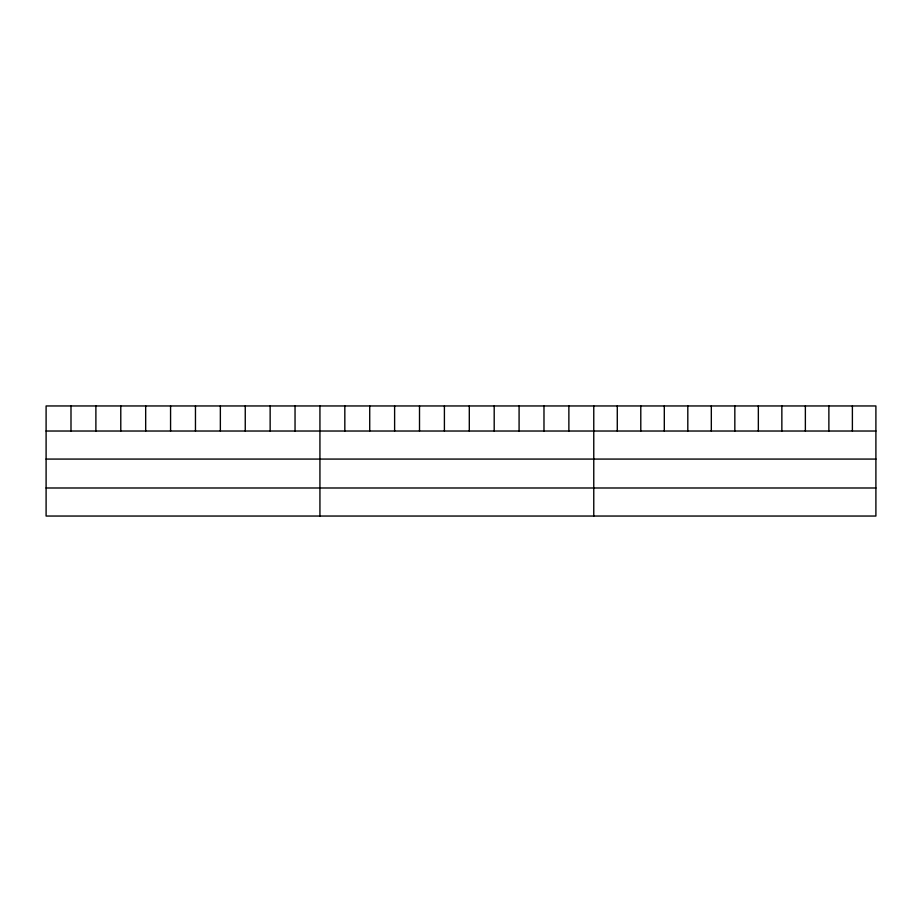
<?xml version="1.0" encoding="UTF-8"?>
<svg xmlns="http://www.w3.org/2000/svg" width="922" height="922" viewBox="0 0 922 922"><rect width="100%" height="100%" fill="white"/><g stroke="black" fill="none" stroke-linecap="round" stroke-linejoin="round"><path stroke-width="1.38" d="M875.9 459.075L875.9 405.957L46.1 405.957L46.1 516.043L875.9 516.043L875.9 459.075L46.1 459.075M46.1 431.023L875.9 431.023M46.1 487.992L875.9 487.992M852.389 405.957L852.389 431.023M828.878 405.957L828.878 431.023M805.367 405.957L805.367 431.023M781.856 405.957L781.856 431.023M758.345 405.957L758.345 431.023M734.834 405.957L734.834 431.023M711.323 405.957L711.323 431.023M687.812 405.957L687.812 431.023M664.301 405.957L664.301 431.023M640.79 405.957L640.79 431.023M617.279 405.957L617.279 431.023M593.768 405.957L593.768 516.043M568.874 405.957L568.874 431.023M543.98 405.957L543.98 431.023M519.086 405.957L519.086 431.023M494.192 405.957L494.192 431.023M469.298 405.957L469.298 431.023M444.404 405.957L444.404 431.023M419.51 405.957L419.51 431.023M394.616 405.957L394.616 431.023M369.722 405.957L369.722 431.023M344.828 405.957L344.828 431.023M319.934 405.957L319.934 516.043M295.04 405.957L295.04 431.023M270.146 405.957L270.146 431.023M245.252 405.957L245.252 431.023M220.358 405.957L220.358 431.023M195.464 405.957L195.464 431.023M170.57 405.957L170.57 431.023M145.676 405.957L145.676 431.023M120.782 405.957L120.782 431.023M95.888 405.957L95.888 431.023M70.994 405.957L70.994 431.023"/></g></svg>
